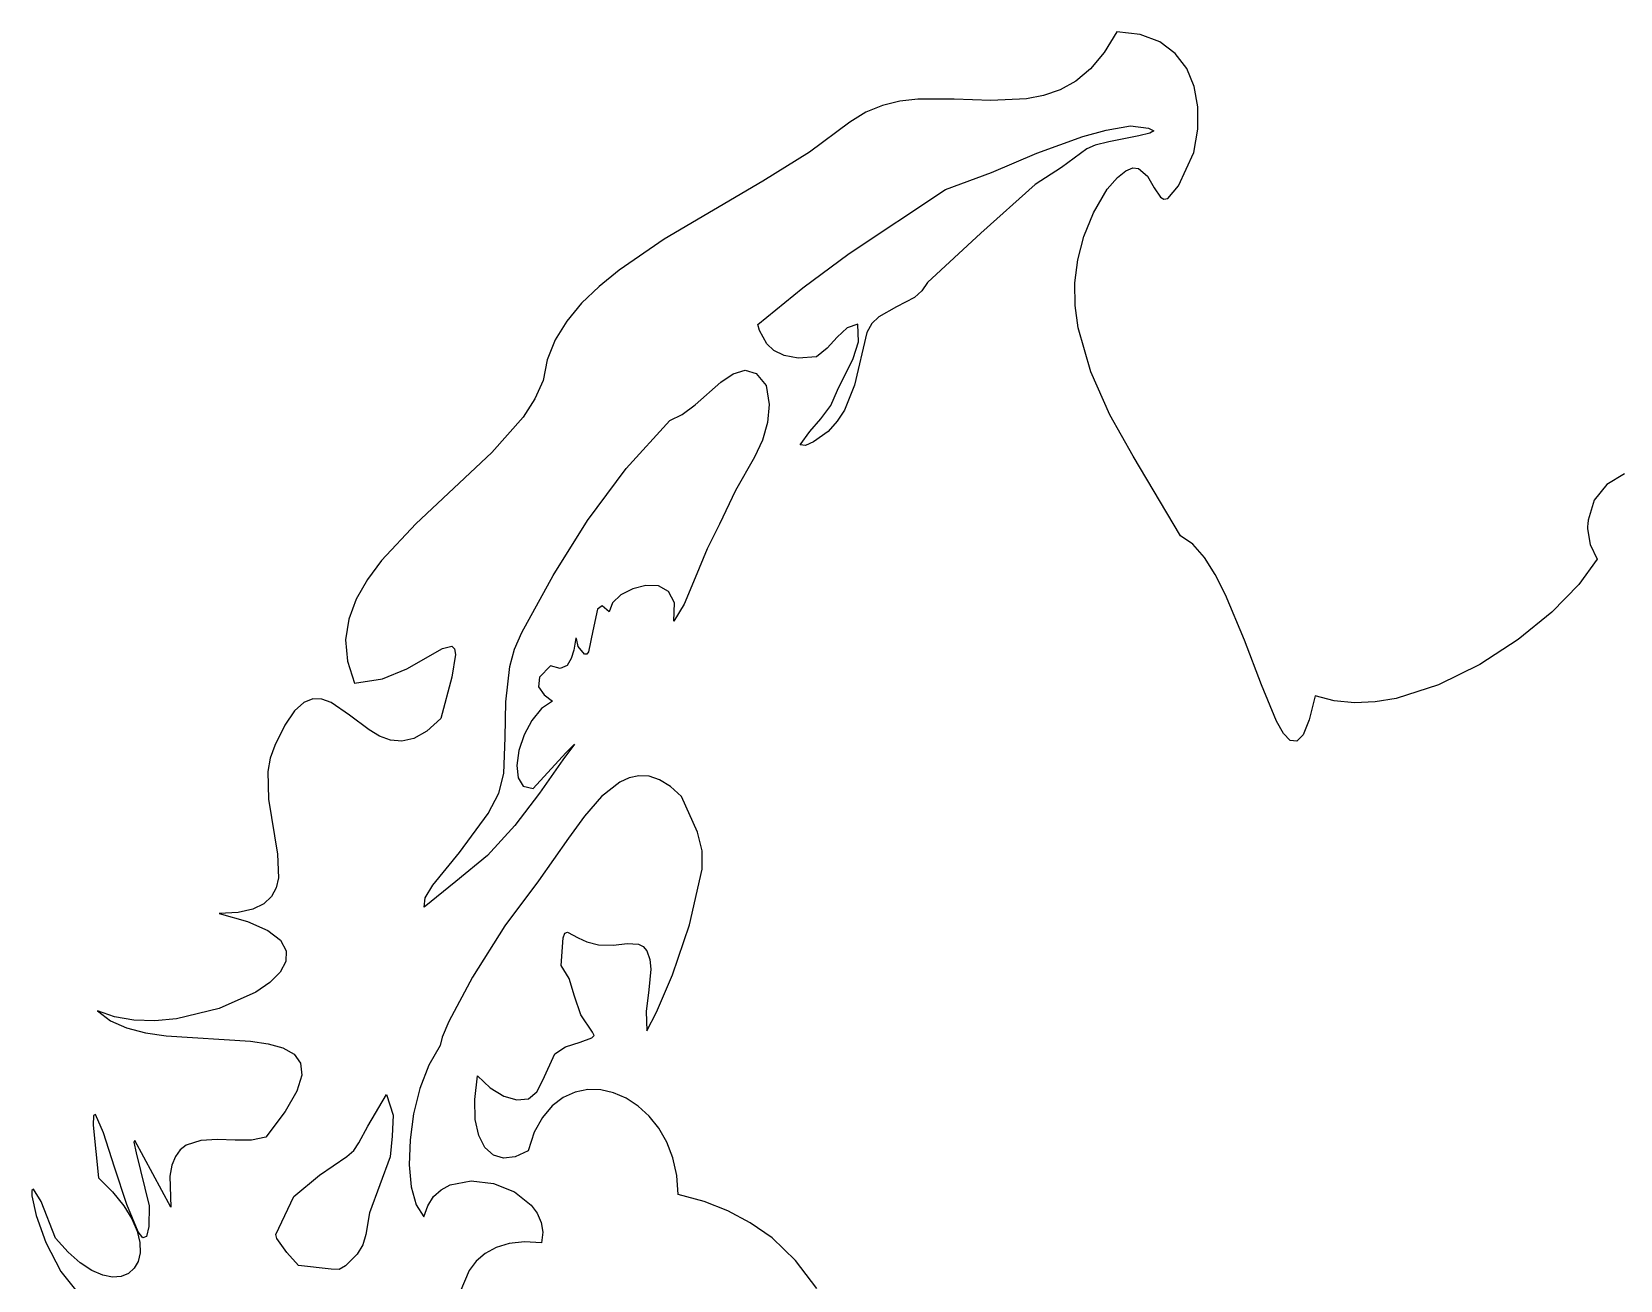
# Model space of a CAD drawing. Extents: x 0 to 245, y 66 to 287.
# Drawn here: x 12.6 to 122.4, y 200.4 to 286.7 of the extents above; entities that cross this region are included whole.
import ezdxf

# ---------------------------------------------------------------- set-up
doc = ezdxf.new("R2010")
doc.units = 0

msp = doc.modelspace()

# ---------------------------------------------------------------- linework, layer by layer
at = {"layer": 'Tête'}
for p, q in [((87.5955, 286.687), (86.734499, 285.24154)), ((87.5957, 286.686734), (87.5955, 286.687)), ((89.225573, 286.501621), (87.5957, 286.686734)), ((90.573479, 285.990205), (89.225573, 286.501621)), ((91.642729, 285.192977), (90.573479, 285.990205)), ((86.734499, 285.24154), (85.789194, 284.116875)), ((92.436632, 284.150429), (91.642729, 285.192977)), ((84.769326, 283.274413), (83.684635, 282.675562)), ((85.789194, 284.116875), (84.769326, 283.274413)), ((92.958499, 282.903052), (92.436632, 284.150429)), ((82.544861, 282.281731), (81.359745, 282.054328)), ((83.684635, 282.675562), (82.544861, 282.281731)), ((93.211639, 281.491338), (92.958499, 282.903052)), ((70.260427, 281.129335), (69.1576, 280.44367)), ((71.415314, 281.595511), (70.260427, 281.129335)), ((72.612521, 281.88079), (71.415314, 281.595511)), ((73.842308, 282.023764), (72.612521, 281.88079)), ((76.360659, 282.037162), (73.842308, 282.023764)), ((78.892445, 281.944439), (76.360659, 282.037162)), ((81.359745, 282.054328), (78.892445, 281.944439)), ((93.199363, 279.955778), (93.211639, 281.491338)), ((69.1576, 280.44367), (66.360468, 278.362143)), ((86.875481, 279.891463), (88.5513, 280.1819)), ((88.5513, 280.1819), (89.793291, 280.01164)), ((89.793291, 280.01164), (90.169246, 279.842229)), ((82.069838, 278.285408), (85.244002, 279.454339)), ((85.244002, 279.454339), (86.875481, 279.891463)), ((87.044046, 279.08176), (86.113325, 278.848107)), ((89.129316, 279.487691), (87.044046, 279.08176)), ((89.880732, 279.669101), (89.129316, 279.487691)), ((90.169246, 279.842229), (89.880732, 279.669101)), ((92.92498, 278.336864), (93.199363, 279.955778)), ((66.360468, 278.362143), (63.127166, 276.359492)), ((78.940355, 276.965857), (82.069838, 278.285408)), ((85.52597, 278.58791), (83.77944, 277.29812)), ((86.113325, 278.848107), (85.52597, 278.58791)), ((91.865618, 276.043874), (92.92498, 278.336864)), ((75.7671, 275.78644), (78.940355, 276.965857)), ((83.77944, 277.29812), (81.9535, 276.13601)), ((87.641906, 276.60963), (88.224718, 277.07769)), ((88.224718, 277.07769), (88.709317, 277.268826)), ((88.709317, 277.268826), (89.110766, 277.235309)), ((89.110766, 277.235309), (89.724461, 276.703401)), ((89.724461, 276.703401), (90.186298, 275.900134)), ((63.127166, 276.359492), (56.307634, 272.345341)), ((69.104437, 271.363264), (75.7671, 275.78644)), ((81.9535, 276.13601), (78.214581, 272.770087)), ((85.994459, 274.163971), (86.94582, 275.812374)), ((86.94582, 275.812374), (87.641906, 276.60963)), ((90.186298, 275.900134), (90.616772, 275.243678)), ((91.13638, 275.152202), (91.865618, 276.043874)), ((90.616772, 275.243678), (90.857904, 275.101182)), ((90.857904, 275.101182), (91.13638, 275.152202)), ((85.320123, 272.534616), (85.994459, 274.163971)), ((56.307634, 272.345341), (53.199192, 270.2111)), ((78.214581, 272.770087), (74.51308, 269.36152)), ((84.899663, 270.924521), (85.320123, 272.534616)), ((65.894035, 268.98), (69.104437, 271.363264)), ((53.199192, 270.2111), (51.824819, 269.085338)), ((84.709932, 269.333898), (84.899663, 270.924521)), ((51.824819, 269.085338), (50.61016, 267.910255)), ((62.7924, 266.456), (65.894035, 268.98)), ((74.51308, 269.36152), (74.129053, 268.76674)), ((84.727782, 267.762959), (84.709932, 269.333898)), ((50.61016, 267.910255), (49.585076, 266.678177)), ((73.614436, 268.317372), (72.374543, 267.656686)), ((74.129053, 268.76674), (73.614436, 268.317372)), ((71.155634, 266.983103), (70.667246, 266.517611)), ((72.374543, 267.656686), (71.155634, 266.983103)), ((84.930064, 266.211915), (84.727782, 267.762959)), ((49.585076, 266.678177), (48.779431, 265.381435)), ((62.900345, 266.038713), (62.79238, 266.456003)), ((62.79238, 266.456003), (62.7924, 266.456)), ((63.401304, 265.113038), (62.900345, 266.038713)), ((68.976269, 266.212907), (68.27661, 265.569772)), ((69.7026, 266.468333), (68.976269, 266.212907)), ((70.31994, 265.90026), (69.463, 262.25307)), ((69.738606, 265.25781), (69.7026, 266.468333)), ((70.667246, 266.517611), (70.31994, 265.90026)), ((85.795334, 263.170363), (84.930064, 266.211915)), ((48.779431, 265.381435), (48.223085, 264.012356)), ((63.897496, 264.653685), (63.401304, 265.113038)), ((64.609945, 264.30019), (63.897496, 264.653685)), ((67.574536, 264.814179), (66.84096, 264.221383)), ((68.27661, 265.569772), (67.574536, 264.814179)), ((69.379411, 264.105128), (69.738606, 265.25781)), ((48.223085, 264.012356), (47.9459, 262.56327)), ((65.577988, 264.130206), (64.609945, 264.30019)), ((66.84096, 264.221383), (65.577988, 264.130206)), ((68.30761, 261.896273), (69.379411, 264.105128)), ((47.9459, 262.56327), (47.380333, 261.296798)), ((58.458471, 260.896187), (60.23529, 262.44818)), ((60.23529, 262.44818), (61.094159, 263.027914)), ((61.094159, 263.027914), (61.912554, 263.281116)), ((61.912554, 263.281116), (62.67489, 263.06102)), ((62.67489, 263.06102), (63.36558, 262.22086)), ((87.120558, 260.210937), (85.795334, 263.170363)), ((47.380333, 261.296798), (46.573116, 260.049124)), ((63.36558, 262.22086), (63.581383, 260.917029)), ((67.845497, 260.845131), (68.30761, 261.896273)), ((69.463, 262.25307), (68.774959, 260.532272)), ((56.70678, 259.79927), (57.571691, 260.21746)), ((57.571691, 260.21746), (58.458471, 260.896187)), ((63.581383, 260.917029), (63.468686, 259.665373)), ((67.15498, 259.931543), (67.845497, 260.845131)), ((68.774959, 260.532272), (68.27946, 259.753421)), ((88.720551, 257.335333), (87.120558, 260.210937)), ((46.573116, 260.049124), (44.412461, 257.589322)), ((53.696236, 256.498355), (56.70678, 259.79927)), ((63.468686, 259.665373), (63.103361, 258.454915)), ((66.392297, 259.058837), (67.15498, 259.931543)), ((68.27946, 259.753421), (67.64999, 259.05021)), ((63.103361, 258.454915), (62.561284, 257.274674)), ((65.71369, 258.130343), (66.392297, 259.058837)), ((66.092254, 258.07722), (65.71369, 258.130343)), ((66.627393, 258.338797), (66.092254, 258.07722)), ((67.64999, 259.05021), (66.627393, 258.338797)), ((44.412461, 257.589322), (39.157326, 252.665966)), ((62.561284, 257.274674), (61.250365, 254.96093)), ((92.00411, 251.842374), (88.720551, 257.335333)), ((51.021307, 252.899229), (53.696236, 256.498355)), ((122.701297, 256.129485), (121.480631, 255.393152)), ((61.250365, 254.96093), (60.14292, 252.63631)), ((121.480631, 255.393152), (120.604285, 254.290784)), ((120.604285, 254.290784), (120.17249, 252.924447)), ((39.157326, 252.665966), (36.777743, 250.119021)), ((48.633715, 249.089674), (51.021307, 252.899229)), ((60.14292, 252.63631), (59.27881, 250.941195)), ((120.14529, 252.657177), (120.12549, 252.469281)), ((120.17249, 252.924447), (120.14529, 252.657177)), ((92.854342, 251.267266), (92.00411, 251.842374)), ((120.12549, 252.469281), (120.13629, 252.324174)), ((120.13629, 252.324174), (120.315934, 251.226645)), ((59.27881, 250.941195), (58.467055, 248.931814)), ((93.655624, 250.346673), (92.854342, 251.267266)), ((94.410756, 249.151281), (93.655624, 250.346673)), ((120.315934, 251.226645), (120.80478, 250.221974)), ((36.777743, 250.119021), (35.80633, 248.80599)), ((120.80478, 250.221974), (119.525659, 248.464397)), ((35.80633, 248.80599), (35.040079, 247.459637)), ((46.48518, 245.15747), (48.633715, 249.089674)), ((54.140274, 248.1809), (53.326491, 247.752513)), ((55.050413, 248.410842), (54.140274, 248.1809)), ((55.923488, 248.37194), (55.050413, 248.410842)), ((56.626079, 247.9938), (55.923488, 248.37194)), ((58.467055, 248.931814), (57.704035, 247.100158)), ((95.122532, 247.751781), (94.410756, 249.151281)), ((119.525659, 248.464397), (117.664825, 246.562338)), ((35.040079, 247.459637), (34.523669, 246.074751)), ((52.742483, 247.196074), (52.52167, 246.581982)), ((53.326491, 247.752513), (52.742483, 247.196074)), ((57.024766, 247.206025), (56.626079, 247.9938)), ((56.98613, 245.93822), (57.024766, 247.206025)), ((57.704035, 247.100158), (56.98613, 245.93822)), ((96.427209, 244.623203), (95.122532, 247.751781)), ((34.523669, 246.074751), (34.301782, 244.646119)), ((51.70981, 246.768333), (51.383345, 245.255326)), ((52.026785, 246.997935), (51.70981, 246.768333)), ((52.52167, 246.581982), (52.026785, 246.997935)), ((117.664825, 246.562338), (115.347572, 244.670294)), ((45.97954, 243.998772), (46.48518, 245.15747)), ((51.383345, 245.255326), (51.089796, 243.808684)), ((34.301782, 244.646119), (34.419099, 243.168529)), ((38.54125, 242.645489), (40.986472, 244.049008)), ((40.986472, 244.049008), (41.652752, 244.208862)), ((41.652752, 244.208862), (41.826608, 244.03257)), ((41.826608, 244.03257), (41.886578, 243.639468)), ((45.650952, 242.809317), (45.97954, 243.998772)), ((50.06663, 243.926995), (49.898712, 243.353824)), ((50.203296, 244.768401), (50.06663, 243.926995)), ((50.262728, 244.733908), (50.203296, 244.768401)), ((50.37668, 244.194132), (50.262728, 244.733908)), ((50.813964, 243.662039), (50.37668, 244.194132)), ((51.089796, 243.808684), (50.968526, 243.664314)), ((97.592031, 241.526444), (96.427209, 244.623203)), ((115.347572, 244.670294), (112.699193, 242.942762)), ((34.419099, 243.168529), (34.9203, 241.63677)), ((36.854654, 241.953788), (38.54125, 242.645489)), ((41.886578, 243.639468), (41.641779, 242.064845)), ((45.370841, 240.365368), (45.650952, 242.809317)), ((48.45252, 242.840812), (47.702842, 242.054228)), ((49.136998, 242.659368), (48.45252, 242.840812)), ((49.603948, 242.880827), (49.136998, 242.659368)), ((49.898712, 243.353824), (49.603948, 242.880827)), ((50.968526, 243.664314), (50.813964, 243.662039)), ((112.699193, 242.942762), (109.84498, 241.534237)), ((34.9203, 241.63677), (36.854654, 241.953788)), ((41.641779, 242.064845), (40.87218, 239.20901)), ((47.702842, 242.054228), (47.634839, 241.395923)), ((109.84498, 241.534237), (106.910228, 240.599216)), ((32.036881, 240.565711), (31.402909, 240.313829)), ((32.664908, 240.544385), (32.036881, 240.565711)), ((33.292903, 240.309051), (32.664908, 240.544385)), ((47.634839, 241.395923), (48.011655, 240.848433)), ((48.011655, 240.848433), (48.596432, 240.394292)), ((98.639374, 239.027007), (97.592031, 241.526444)), ((101.30028, 240.767674), (100.890597, 239.102823)), ((102.631169, 240.422467), (101.30028, 240.767674)), ((106.910228, 240.599216), (105.451804, 240.35755)), ((30.757078, 239.729541), (30.093472, 238.753647)), ((31.402909, 240.313829), (30.757078, 239.729541)), ((34.572454, 239.433154), (33.292903, 240.309051)), ((35.922845, 238.411609), (34.572454, 239.433154)), ((45.336672, 237.880081), (45.370841, 240.365368)), ((47.830468, 239.889177), (47.1657, 239.073065)), ((48.596432, 240.394292), (47.830468, 239.889177)), ((104.020231, 240.292196), (102.631169, 240.422467)), ((105.451804, 240.35755), (104.020231, 240.292196)), ((30.093472, 238.753647), (29.40618, 237.32695)), ((36.639391, 237.994217), (35.922845, 238.411609)), ((39.919235, 238.328488), (39.025397, 237.825946)), ((40.87218, 239.20901), (39.919235, 238.328488)), ((47.1657, 239.073065), (46.636975, 238.065936)), ((99.125982, 238.178005), (98.639374, 239.027007)), ((100.890597, 239.102823), (100.471122, 238.082118)), ((29.40618, 237.32695), (29.07796, 236.458065)), ((37.391389, 237.71801), (36.639391, 237.994217)), ((38.184753, 237.642187), (37.391389, 237.71801)), ((39.025397, 237.825946), (38.184753, 237.642187)), ((45.24027, 235.40792), (45.336672, 237.880081)), ((46.636975, 238.065936), (46.279141, 236.987771)), ((50.120146, 237.438126), (49.324532, 236.345152)), ((49.519702, 236.837346), (50.120146, 237.438126)), ((99.591612, 237.690397), (99.125982, 238.178005)), ((100.03906, 237.634872), (99.591612, 237.690397)), ((100.471122, 238.082118), (100.03906, 237.634872)), ((29.07796, 236.458065), (28.91717, 235.540869)), ((46.279141, 236.987771), (46.127046, 235.958549)), ((47.253682, 234.364342), (49.519702, 236.837346)), ((49.324532, 236.345152), (47.700386, 234.039834)), ((28.91717, 235.540869), (28.964344, 233.619359)), ((44.885267, 234.039408), (45.24027, 235.40792)), ((46.127046, 235.958549), (46.21554, 235.09825)), ((46.21554, 235.09825), (46.579469, 234.526854)), ((53.896743, 235.108059), (53.242824, 234.806302)), ((54.572684, 235.25172), (53.896743, 235.108059)), ((55.271951, 235.215036), (54.572684, 235.25172)), ((55.995849, 234.975761), (55.271951, 235.215036)), ((56.745684, 234.511648), (55.995849, 234.975761)), ((44.162908, 232.64493), (44.885267, 234.039408)), ((47.700386, 234.039834), (45.995997, 231.796316)), ((46.579469, 234.526854), (47.253682, 234.364342)), ((53.242824, 234.806302), (51.99583, 233.817483)), ((57.52276, 233.80045), (56.745684, 234.511648)), ((28.964344, 233.619359), (29.598935, 229.832564)), ((51.99583, 233.817483), (50.821262, 232.463238)), ((58.621689, 231.355343), (57.52276, 233.80045)), ((42.160685, 229.950808), (44.162908, 232.64493)), ((45.995997, 231.796316), (44.105218, 229.726323)), ((50.821262, 232.463238), (49.708679, 230.921544)), ((49.708679, 230.921544), (47.62771, 227.98771)), ((58.934092, 230.051334), (58.621689, 231.355343)), ((29.598935, 229.832564), (29.652197, 228.198534)), ((40.322738, 227.671011), (42.160685, 229.950808)), ((44.105218, 229.726323), (41.921902, 227.941582)), ((58.93744, 228.7793), (58.934092, 230.051334)), ((58.063216, 224.93189), (58.93744, 228.7793)), ((29.495973, 227.496948), (29.173333, 226.891586)), ((29.652197, 228.198534), (29.495973, 227.496948)), ((41.921902, 227.941582), (39.738222, 226.150962)), ((39.805722, 226.794441), (40.322738, 227.671011)), ((47.62771, 227.98771), (45.311125, 224.878604)), ((28.650893, 226.396902), (27.895267, 226.027349)), ((29.173333, 226.891586), (28.650893, 226.396902)), ((39.7382, 226.151), (39.805722, 226.794441)), ((26.873071, 225.797381), (25.55092, 225.72145)), ((25.55092, 225.72145), (27.524978, 225.179927)), ((27.895267, 226.027349), (26.873071, 225.797381)), ((27.524978, 225.179927), (28.920465, 224.556793)), ((39.738222, 226.150962), (39.7382, 226.151)), ((28.920465, 224.556793), (29.789942, 223.873011)), ((45.311125, 224.878604), (43.076892, 221.321724)), ((49.199584, 222.12559), (49.339203, 224.02872)), ((49.339203, 224.02872), (49.452416, 224.372071)), ((49.452416, 224.372071), (49.639067, 224.427944)), ((49.639067, 224.427944), (50.366194, 224.031243)), ((50.366194, 224.031243), (50.973425, 223.755665)), ((56.885277, 221.489704), (58.063216, 224.93189)), ((29.789942, 223.873011), (30.185968, 223.149546)), ((30.185968, 223.149546), (30.161104, 222.407363)), ((50.973425, 223.755665), (51.787604, 223.5466)), ((51.787604, 223.5466), (52.825279, 223.533731)), ((52.825279, 223.533731), (53.756903, 223.647796)), ((53.756903, 223.647796), (54.536717, 223.609566)), ((54.536717, 223.609566), (54.855397, 223.446082)), ((54.855397, 223.446082), (55.118964, 223.139813)), ((55.118964, 223.139813), (55.329227, 222.546631)), ((30.161104, 222.407363), (29.767908, 221.667425)), ((49.758653, 221.219849), (49.199584, 222.12559)), ((55.396577, 221.884381), (55.268376, 220.434354)), ((55.329227, 222.546631), (55.396577, 221.884381)), ((29.058942, 220.950698), (28.086764, 220.278145)), ((29.767908, 221.667425), (29.058942, 220.950698)), ((43.076892, 221.321724), (41.422511, 218.247737)), ((50.119618, 220.012535), (49.758653, 221.219849)), ((55.779385, 218.898491), (56.885277, 221.489704)), ((28.086764, 220.278145), (25.563012, 219.14942)), ((50.561086, 218.710998), (50.119618, 220.012535)), ((55.268376, 220.434354), (55.066044, 218.953085)), ((18.326618, 218.568169), (17.1409, 219.00373)), ((17.1409, 219.00373), (18.038773, 218.308104)), ((19.669602, 218.344498), (18.326618, 218.568169)), ((25.563012, 219.14942), (22.617132, 218.448966)), ((51.361664, 217.52259), (50.561086, 218.710998)), ((55.066044, 218.953085), (55.121264, 217.603923)), ((55.1213, 217.604), (55.779385, 218.898491)), ((18.038773, 218.308104), (19.166694, 217.813227)), ((19.166694, 217.813227), (20.470501, 217.480361)), ((21.117294, 218.311752), (19.669602, 218.344498)), ((20.470501, 217.480361), (21.89603, 217.270764)), ((22.617132, 218.448966), (21.117294, 218.311752)), ((41.422511, 218.247737), (40.968233, 217.182662)), ((51.467409, 217.29873), (51.361664, 217.52259)), ((55.121264, 217.603923), (55.1213, 217.604)), ((21.89603, 217.270764), (27.732087, 216.890284)), ((27.732087, 216.890284), (28.95377, 216.715941)), ((28.95377, 216.715941), (29.972192, 216.43243)), ((29.972192, 216.43243), (30.73319, 216.00101)), ((40.84548, 216.58731), (40.049991, 215.231731)), ((40.968233, 217.182662), (40.84548, 216.58731)), ((48.765524, 216.02272), (49.494883, 216.510436)), ((49.494883, 216.510436), (50.521236, 216.829595)), ((50.521236, 216.829595), (51.318767, 217.120284)), ((51.318767, 217.120284), (51.467409, 217.29873)), ((30.73319, 216.00101), (31.182602, 215.382941)), ((31.182602, 215.382941), (31.266262, 214.539485)), ((40.049991, 215.231731), (39.432896, 213.620562)), ((47.941964, 214.188631), (48.765524, 216.02272)), ((31.266262, 214.539485), (30.930007, 213.431901)), ((43.219467, 212.856986), (43.419624, 214.49269)), ((43.419624, 214.49269), (44.295912, 213.665078)), ((47.522359, 213.380923), (47.941964, 214.188631)), ((30.930007, 213.431901), (30.119675, 212.021449)), ((35.83101, 211.00806), (37.11938, 213.21229)), ((37.11938, 213.21229), (37.584223, 211.76758)), ((39.432896, 213.620562), (38.998316, 211.863664)), ((44.295912, 213.665078), (45.229465, 213.10061)), ((45.229465, 213.10061), (46.139673, 212.83597)), ((46.945924, 212.90784), (47.522359, 213.380923)), ((49.336619, 213.009909), (48.575184, 212.428323)), ((50.164111, 213.380628), (49.336619, 213.009909)), ((51.035475, 213.550145), (50.164111, 213.380628)), ((51.928528, 213.528122), (51.035475, 213.550145)), ((52.821085, 213.324223), (51.928528, 213.528122)), ((53.690962, 212.948111), (52.821085, 213.324223)), ((30.119675, 212.021449), (28.7811, 210.26939)), ((43.256233, 211.479365), (43.219467, 212.856986)), ((46.139673, 212.83597), (46.945924, 212.90784)), ((48.575184, 212.428323), (47.90199, 211.626207)), ((54.515974, 212.409451), (53.690962, 212.948111)), ((55.273937, 211.717905), (54.515974, 212.409451)), ((16.876553, 211.751382), (16.85006, 211.076504)), ((16.85006, 211.076504), (17.21159, 207.44538)), ((17.016327, 211.814695), (16.876553, 211.751382)), ((17.561037, 210.553293), (17.016327, 211.814695)), ((35.219457, 209.86307), (35.83101, 211.00806)), ((37.584223, 211.76758), (37.523918, 210.322337)), ((38.998316, 211.863664), (38.750371, 210.070895)), ((43.502364, 210.372118), (43.256233, 211.479365)), ((47.90199, 211.626207), (47.339222, 210.593897)), ((55.942666, 210.883137), (55.273937, 211.717905)), ((56.499978, 209.914811), (55.942666, 210.883137)), ((18.334837, 208.185639), (17.561037, 210.553293)), ((19.742102, 210.01809), (19.672605, 209.917356)), ((19.672605, 209.917356), (19.816798, 209.179307)), ((22.21903, 205.40768), (19.742102, 210.01809)), ((23.286075, 209.700705), (22.870783, 209.380181)), ((24.295734, 210.032859), (23.286075, 209.700705)), ((25.455934, 210.090722), (24.295734, 210.032859)), ((26.660807, 210.039377), (25.455934, 210.090722)), ((27.804485, 210.043905), (26.660807, 210.039377)), ((28.7811, 210.26939), (27.804485, 210.043905)), ((34.87504, 209.325639), (35.219457, 209.86307)), ((37.523918, 210.322337), (37.384289, 208.88837)), ((38.750371, 210.070895), (38.693182, 208.352116)), ((43.930305, 209.547538), (43.502364, 210.372118)), ((47.339222, 210.593897), (46.909064, 209.32173)), ((56.923688, 208.822591), (56.499978, 209.914811)), ((19.816798, 209.179307), (20.73385, 205.5193)), ((22.532826, 208.929179), (22.285439, 208.327063)), ((22.870783, 209.380181), (22.532826, 208.929179)), ((32.486426, 207.621311), (34.38936, 208.91482)), ((34.38936, 208.91482), (34.87504, 209.325639)), ((37.384289, 208.88837), (35.950149, 205.02948)), ((44.512502, 209.017917), (43.930305, 209.547538)), ((45.221397, 208.795547), (44.512502, 209.017917)), ((46.029437, 208.89272), (45.221397, 208.795547)), ((46.909064, 209.32173), (46.029437, 208.89272)), ((57.191611, 207.616139), (56.923688, 208.822591)), ((19.188373, 205.605072), (18.334837, 208.185639)), ((22.285439, 208.327063), (22.141855, 207.553198)), ((22.141855, 207.553198), (22.21903, 205.40768)), ((30.71001, 206.16023), (32.486426, 207.621311)), ((38.693182, 208.352116), (38.830868, 206.817186)), ((57.281564, 206.30512), (57.191611, 207.616139)), ((12.612914, 206.577455), (12.60846, 206.212795)), ((12.721475, 206.666346), (12.612914, 206.577455)), ((13.261292, 205.820734), (12.721475, 206.666346)), ((17.21159, 207.44538), (18.19868, 206.466783)), ((18.19868, 206.466783), (18.964496, 205.514715)), ((38.830868, 206.817186), (39.167551, 205.575964)), ((40.380498, 206.144334), (40.909742, 206.621506)), ((40.909742, 206.621506), (41.535453, 206.958648)), ((41.535453, 206.958648), (42.980339, 207.24444)), ((42.980339, 207.24444), (44.523277, 207.064898)), ((44.523277, 207.064898), (45.972391, 206.483208)), ((45.972391, 206.483208), (47.135803, 205.562558)), ((12.60846, 206.212795), (12.901487, 204.852264)), ((14.24867, 203.28378), (13.261292, 205.820734)), ((18.964496, 205.514715), (19.522962, 204.60402)), ((19.972289, 203.704934), (19.188373, 205.605072)), ((20.73385, 205.5193), (20.690917, 204.084709)), ((29.474, 203.527), (30.71001, 206.16023)), ((39.167551, 205.575964), (39.70735, 204.73831)), ((39.70735, 204.73831), (39.971705, 205.519235)), ((39.971705, 205.519235), (40.380498, 206.144334)), ((47.135803, 205.562558), (47.550409, 204.99487)), ((59.08478, 205.805918), (57.281564, 206.30512)), ((60.724713, 205.159079), (59.08478, 205.805918)), ((12.901487, 204.852264), (13.579799, 202.976932)), ((19.522962, 204.60402), (19.888, 203.749541)), ((35.950149, 205.02948), (35.707892, 203.529722)), ((47.550409, 204.99487), (47.821635, 204.366136)), ((47.821635, 204.366136), (47.925497, 203.684257)), ((62.265299, 204.334923), (60.724713, 205.159079)), ((63.770474, 203.30377), (62.265299, 204.334923)), ((15.11885, 202.305854), (14.24867, 203.28378)), ((19.888, 203.749541), (20.07353, 202.966123)), ((20.291467, 203.289193), (19.972289, 203.704934)), ((20.537233, 203.378563), (20.291467, 203.289193)), ((20.690917, 204.084709), (20.537233, 203.378563)), ((29.474013, 203.52699), (29.474, 203.527)), ((29.542403, 203.25343), (29.474013, 203.52699)), ((30.248065, 202.293468), (29.542403, 203.25343)), ((35.707892, 203.529722), (35.499582, 202.809082)), ((47.925497, 203.684257), (47.83801, 202.95713)), ((65.39959, 201.72722), (63.770474, 203.30377)), ((13.579799, 202.976932), (14.622634, 200.97898)), ((15.962667, 201.562269), (15.11885, 202.305854)), ((20.093477, 202.268608), (19.961761, 201.671841)), ((20.07353, 202.966123), (20.093477, 202.268608)), ((31.032453, 201.37741), (30.248065, 202.293468)), ((35.100733, 202.17818), (34.300928, 201.367992)), ((35.499582, 202.809082), (35.100733, 202.17818)), ((43.954264, 202.22091), (43.326802, 201.686684)), ((44.71482, 202.632534), (43.954264, 202.22091)), ((45.612766, 202.904089), (44.71482, 202.632534)), ((46.652397, 203.01811), (45.612766, 202.904089)), ((47.83801, 202.95713), (46.652397, 203.01811)), ((14.622634, 200.97898), (16.009234, 199.250589)), ((16.766198, 201.038181), (15.962667, 201.562269)), ((17.515523, 200.718746), (16.766198, 201.038181)), ((19.692305, 201.190665), (19.299031, 200.839924)), ((19.961761, 201.671841), (19.692305, 201.190665)), ((33.299583, 201.12551), (31.032453, 201.37741)), ((33.848639, 201.097139), (33.299583, 201.12551)), ((34.300928, 201.367992), (33.848639, 201.097139)), ((42.828139, 201.047324), (42.200025, 199.523064)), ((43.326802, 201.686684), (42.828139, 201.047324)), ((66.87854, 199.785169), (65.39959, 201.72722)), ((18.196718, 200.589121), (17.515523, 200.718746)), ((18.795861, 200.634461), (18.196718, 200.589121)), ((19.299031, 200.839924), (18.795861, 200.634461))]:
    msp.add_line(p, q, dxfattribs=at)

doc.saveas('drawing.dxf')
